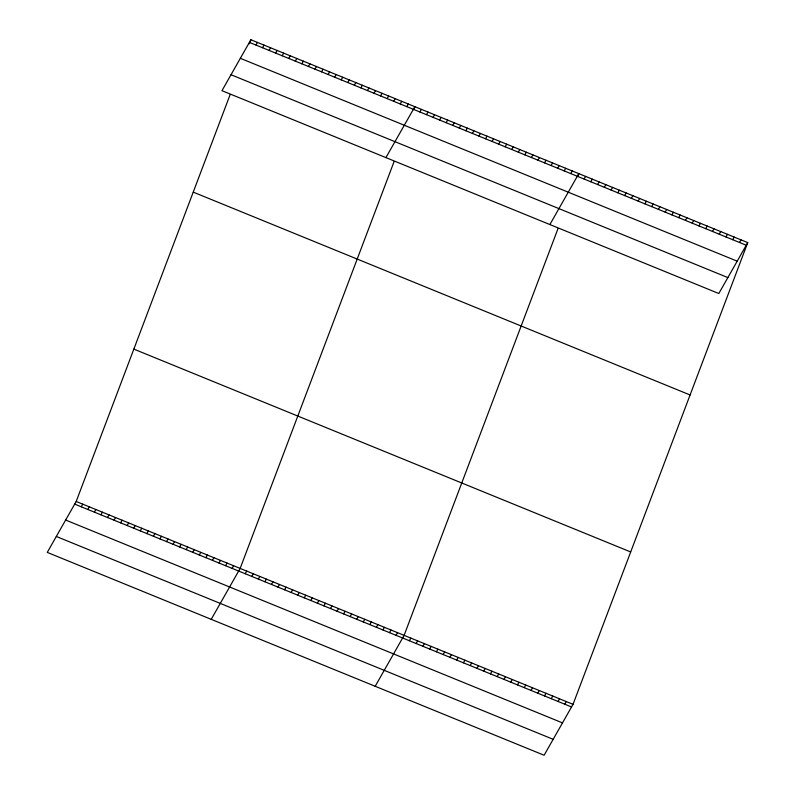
<?xml version="1.0" encoding="UTF-8"?>
<svg xmlns="http://www.w3.org/2000/svg" width="795" height="795" viewBox="0 0 795 795"><rect width="100%" height="100%" fill="white"/><g stroke="black" fill="none" stroke-linecap="round" stroke-linejoin="round"><path stroke-width="1.19" d="M747.737 242.604L718.809 293.524L221.964 90.67L250.892 39.75L747.737 242.604L573.036 704.33L544.108 755.25L47.263 552.396L76.191 501.476L230.133 94.605M249.352 43.814L250.892 39.75M394.091 161.544L240.15 568.415L211.222 619.335M413.698 109.74L414.851 106.689L385.923 157.609M558.05 228.483L404.108 635.364L375.18 686.284M577.657 176.679L578.81 173.628L549.882 224.548M255.96 45.057L257.451 42.423M262.519 47.73L264.01 45.106M269.068 50.413L270.568 47.779M275.627 53.086L277.127 50.463M282.185 55.769L283.686 53.136M288.744 58.442L290.245 55.819M295.303 61.126L296.803 58.492M301.861 63.799L303.362 61.175M308.42 66.482L309.911 63.848M314.979 69.155L316.47 66.522M321.538 71.828L323.028 69.205M81.259 506.783L82.75 504.159M328.097 74.511L329.587 71.878M87.818 509.466L89.308 506.832M334.655 77.185L336.146 74.561M94.376 512.139L95.867 509.516M341.214 79.868L342.705 77.234M100.935 514.822L102.426 512.189M347.773 82.541L349.263 79.917M107.494 517.495L108.985 514.862M354.332 85.224L355.822 82.591M114.053 520.169L115.543 517.545M360.89 87.897L362.381 85.274M120.611 522.852L122.102 520.218M367.449 90.58L368.94 87.947M127.16 525.525L128.661 522.901M374.008 93.254L375.498 90.63M133.719 528.208L135.22 525.575M380.566 95.927L382.057 93.303M140.278 530.881L141.778 528.258M387.125 98.61L388.616 95.976M146.837 533.564L148.337 530.931M393.684 101.283L395.175 98.66M153.395 536.237L154.896 533.614M400.243 103.966L401.733 101.333M159.954 538.921L161.455 536.287M406.802 106.639L408.292 104.016M166.513 541.594L168.003 538.97M173.072 544.267L174.562 541.643M419.919 111.996L421.41 109.372M179.63 546.95L181.121 544.317M426.468 114.679L427.968 112.045M186.189 549.623L187.68 547M433.027 117.352L434.527 114.728M192.748 552.306L194.238 549.673M439.585 120.035L441.086 117.402M199.306 554.98L200.797 552.356M446.144 122.708L447.645 120.075M205.865 557.663L207.356 555.029M452.703 125.381L454.203 122.758M212.424 560.336L213.915 557.712M459.262 128.065L460.762 125.431M218.983 563.019L220.473 560.386M465.82 130.738L467.311 128.114M225.542 565.692L227.032 563.069M472.379 133.421L473.87 130.787M232.1 568.365L233.591 565.742M478.938 136.094L480.428 133.471M485.497 138.777L486.987 136.144M245.218 573.722L246.708 571.098M492.055 141.45L493.546 138.827M251.777 576.405L253.267 573.771M498.614 144.133L500.105 141.5M258.335 579.078L259.826 576.455M505.173 146.807L506.663 144.183M264.894 581.761L266.385 579.128M511.732 149.48L513.222 146.856M271.453 584.434L272.943 581.811M518.29 152.163L519.781 149.53M278.012 587.117L279.502 584.484M524.849 154.836L526.34 152.213M284.56 589.791L286.061 587.167M531.408 157.519L532.898 154.886M291.119 592.474L292.62 589.84M537.967 160.192L539.457 157.569M297.678 595.147L299.178 592.523M544.525 162.876L546.016 160.242M304.237 597.82L305.737 595.197M551.084 165.549L552.575 162.925M310.795 600.503L312.296 597.87M557.643 168.232L559.133 165.599M317.354 603.176L318.855 600.553M564.202 170.905L565.692 168.282M323.913 605.86L325.403 603.226M570.76 173.588L572.251 170.955M330.472 608.533L331.962 605.909M337.03 611.216L338.521 608.582M584.077 179.024L585.567 176.391M343.589 613.889L345.08 611.266M590.824 181.777L592.325 179.153M350.148 616.572L351.638 613.939M597.582 184.539L599.082 181.906M356.707 619.245L358.197 616.622M604.339 187.292L605.84 184.669M363.265 621.919L364.756 619.295M611.097 190.055L612.597 187.431M369.824 624.602L371.315 621.968M617.854 192.817L619.355 190.184M376.383 627.275L377.873 624.651M624.612 195.57L626.112 192.947M382.942 629.958L384.432 627.325M631.369 198.333L632.86 195.699M389.5 632.631L390.991 630.008M638.127 201.085L639.617 198.462M396.059 635.314L397.55 632.681M644.884 203.848L646.375 201.224M651.642 206.611L653.132 203.977M409.375 640.75L410.866 638.117M658.399 209.363L659.89 206.74M416.133 643.503L417.623 640.879M665.157 212.126L666.647 209.492M422.89 646.265L424.381 643.642M671.914 214.889L673.405 212.255M429.648 649.028L431.138 646.395M678.672 217.641L680.162 215.018M436.405 651.781L437.896 649.157M685.429 220.404L686.92 217.77M443.163 654.543L444.653 651.91M692.187 223.156L693.677 220.533M449.91 657.296L451.411 654.673M698.944 225.919L700.435 223.296M456.668 660.059L458.168 657.435M705.702 228.682L707.192 226.048M463.425 662.821L464.926 660.188M712.459 231.434L713.95 228.811M470.183 665.574L471.683 662.951M719.217 234.197L720.707 231.564M476.94 668.337L478.441 665.703M725.974 236.95L727.465 234.326M483.698 671.099L485.189 668.466M732.732 239.712L734.222 237.089M490.455 673.852L491.946 671.228M739.489 242.475L740.98 239.842M497.213 676.615L498.703 673.981M503.97 679.367L505.461 676.744M510.728 682.13L512.219 679.506M517.485 684.893L518.976 682.259M524.243 687.645L525.733 685.022M531 690.408L532.491 687.774M537.758 693.16L539.249 690.537M544.515 695.923L546.006 693.3M551.273 698.686L552.764 696.052M558.03 701.438L559.521 698.815M564.788 704.201L566.279 701.568M249.401 42.373L746.247 245.228M240.348 58.313L737.194 261.167M231.017 74.73L727.862 277.584M193.235 192.122L690.08 394.976M133.838 349.104L630.683 551.959M76.191 501.476L573.036 704.33M74.7 504.109L571.545 706.964M65.647 520.039L562.492 722.894M56.316 536.466L553.161 739.31"/></g></svg>
